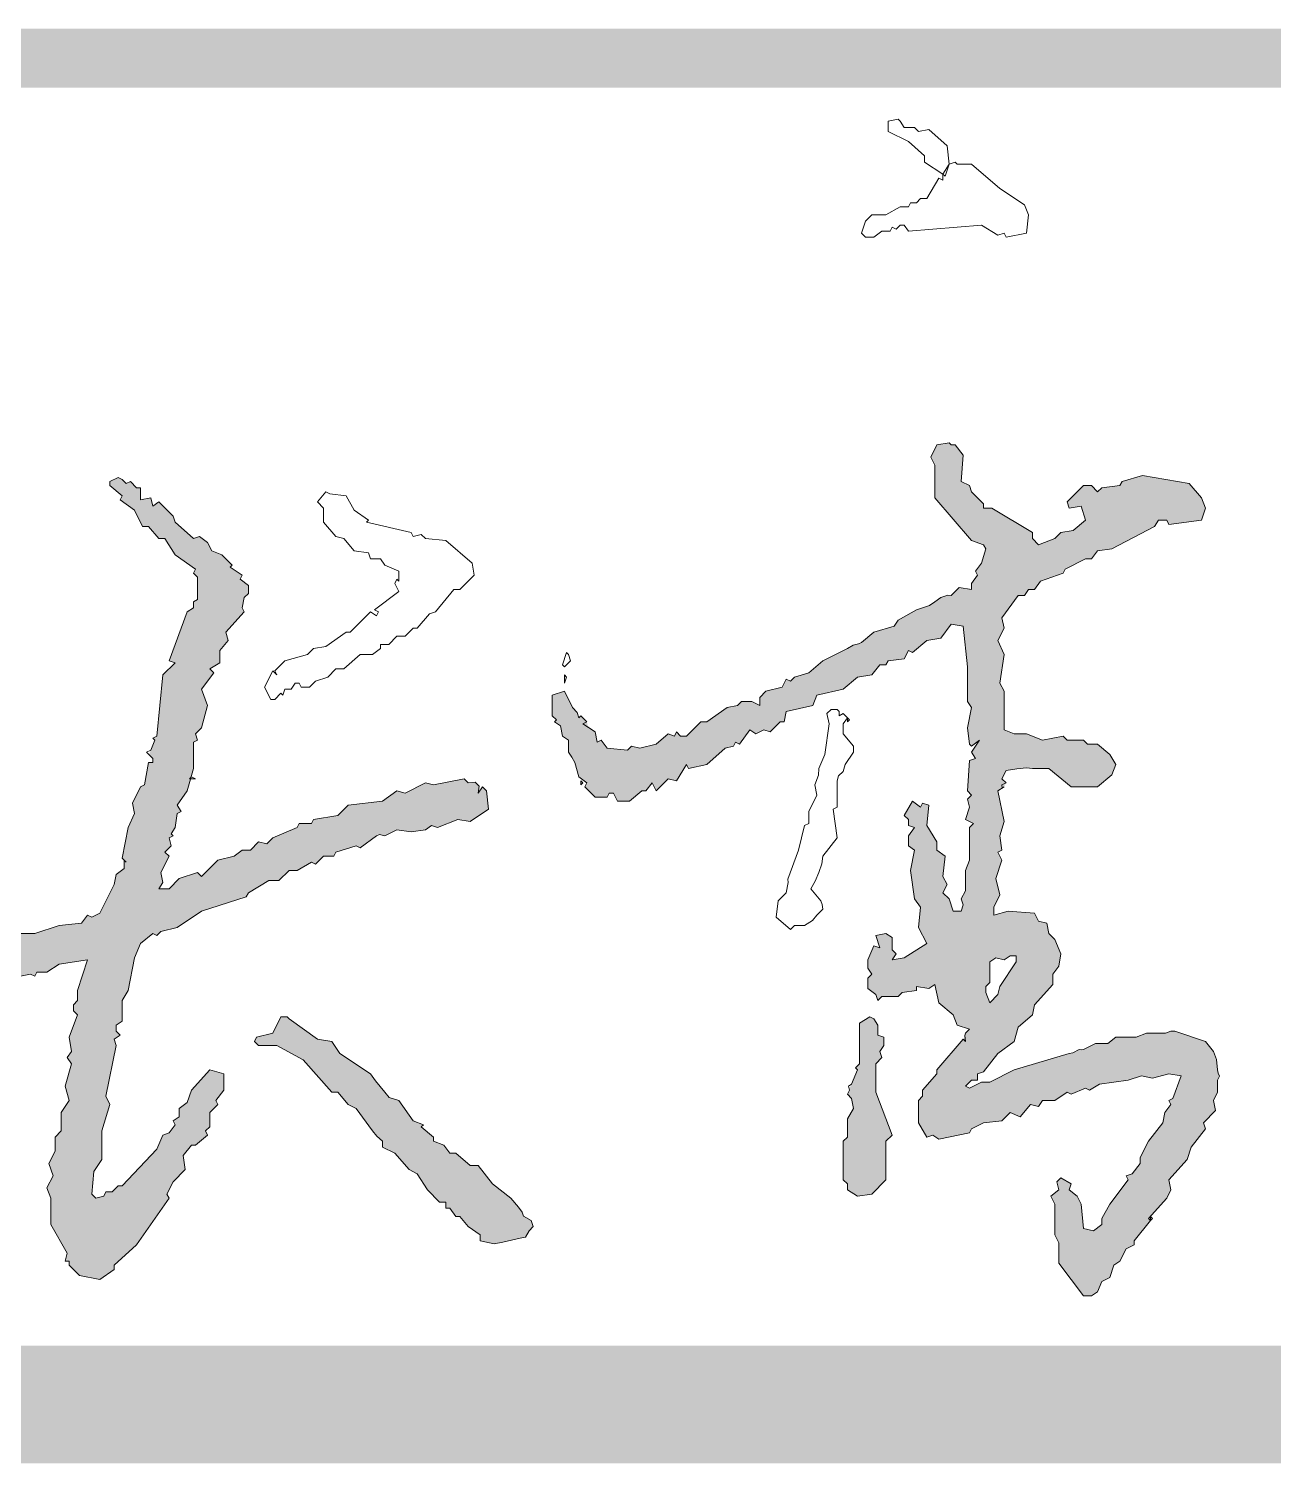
# Model space of a CAD drawing. Extents: x 1188826 to 1909461, y 608442 to 1651179.
# Drawn here: x 1700560 to 1701299, y 1077676 to 1078528 of the extents above; entities that cross this region are included whole.
import ezdxf

# ---------------------------------------------------------------- set-up
doc = ezdxf.new("R2010")
doc.units = 0
doc.header["$LTSCALE"] = 1000
doc.header["$MEASUREMENT"] = 0
doc.layers.add('WALL', color=9, linetype='Continuous', lineweight=40)
doc.layers.add('签名', color=7, linetype='Continuous', lineweight=18)
doc.layers.add('图框', color=140, linetype='Continuous')

# ---------------------------------------------------------------- blocks, each defined once
blk = doc.blocks.new('12414151231')
at = {"layer": '签名'}
h = blk.add_hatch(color=2, dxfattribs=at)
h.dxf.hatch_style = 1
h.paths.add_polyline_path([(-1203.3, 7284.59), (-1199.67, 7284.59), (-1196.04, 7289.43), (-1182.73, 7294.27), (-1181.53, 7296.68), (-1169.43, 7302.73), (-1165.8, 7302.73), (-1162.17, 7307.57), (-1153.7, 7308.78), (-1128.3, 7322.09), (-1125.88, 7325.71), (-1121.05, 7325.71), (-1119.84, 7323.3), (-1100.48, 7325.71), (-1098.06, 7332.97), (-1100.48, 7339.02), (-1107.74, 7347.49), (-1135.56, 7352.33), (-1147.66, 7348.7), (-1148.87, 7346.28), (-1159.75, 7345.07), (-1162.17, 7342.65), (-1165.8, 7346.28), (-1170.64, 7346.28), (-1180.32, 7336.6), (-1179.11, 7332.97), (-1171.85, 7334.18), (-1169.43, 7325.71), (-1176.69, 7319.67), (-1183.94, 7318.46), (-1187.57, 7314.83), (-1197.25, 7311.2), (-1200.88, 7314.83), (-1200.88, 7318.46), (-1225.07, 7332.97), (-1229.91, 7332.97), (-1229.91, 7335.39), (-1237.17, 7342.65), (-1238.38, 7346.28), (-1243.21, 7348.7), (-1242.01, 7364.42), (-1246.84, 7370.47), (-1249.26, 7370.47), (-1250.47, 7371.68), (-1257.73, 7370.47), (-1261.36, 7363.21), (-1258.94, 7358.37), (-1258.94, 7339.02), (-1237.17, 7313.62), (-1229.91, 7311.2), (-1228.7, 7308.78), (-1231.12, 7300.31), (-1234.75, 7295.47), (-1233.54, 7293.06), (-1237.17, 7288.22), (-1237.17, 7284.59), (-1244.42, 7285.8), (-1249.26, 7280.96), (-1251.24, 7281.11), (-1255.31, 7279.75), (-1258.94, 7277.33), (-1262.12, 7275.13), (-1269.83, 7272.49), (-1280.71, 7266.44), (-1283.13, 7262.82), (-1295.23, 7259.19), (-1302.49, 7253.14), (-1304.24, 7252.35), (-1307.52, 7251.4), (-1310.95, 7249.51), (-1325.47, 7242.25), (-1333.93, 7234.99), (-1342.4, 7232.58), (-1344.82, 7230.16), (-1347.24, 7231.37), (-1349.66, 7226.53), (-1359.34, 7224.11), (-1362.97, 7220.48), (-1362.97, 7215.64), (-1367.8, 7218.06), (-1373.85, 7218.06), (-1376.27, 7215.64), (-1382.32, 7214.43), (-1394.41, 7205.96), (-1398.04, 7205.96), (-1406.51, 7197.5), (-1410.14, 7197.5), (-1412.56, 7199.92), (-1413.77, 7197.5), (-1417.4, 7198.71), (-1424.65, 7192.66), (-1434.33, 7190.24), (-1439.17, 7191.45), (-1441.59, 7189.03), (-1453.69, 7190.24), (-1457.31, 7195.08), (-1459.73, 7193.87), (-1460.94, 7199.92), (-1465.33, 7203.78), (-1465.78, 7205.96), (-1469.41, 7209.59), (-1470.62, 7208.38), (-1471.65, 7211.49), (-1474.25, 7214.43), (-1479.09, 7224.11), (-1486.34, 7221.69), (-1486.34, 7209.59), (-1483.93, 7207.17), (-1485.13, 7205.96), (-1481.51, 7203.55), (-1480.3, 7197.5), (-1476.67, 7195.08), (-1476.67, 7187.82), (-1474.5, 7184.58), (-1473.04, 7181.77), (-1470.62, 7173.31), (-1465.78, 7169.68), (-1466.99, 7167.26), (-1460.94, 7161.21), (-1453.69, 7161.21), (-1452.48, 7163.63), (-1450.06, 7163.63), (-1447.64, 7158.79), (-1440.38, 7158.79), (-1433.12, 7164.84), (-1430.7, 7164.84), (-1427.07, 7169.68), (-1424.65, 7164.84), (-1417.4, 7172.1), (-1412.56, 7170.89), (-1406.51, 7180.56), (-1405.3, 7178.14), (-1394.41, 7180.56), (-1383.53, 7190.24), (-1378.69, 7191.45), (-1377.48, 7193.87), (-1375.06, 7192.66), (-1369.01, 7201.13), (-1365.38, 7198.71), (-1360.55, 7201.13), (-1356.92, 7199.92), (-1350.87, 7205.96), (-1348.45, 7205.96), (-1347.24, 7212.01), (-1331.52, 7215.64), (-1329.1, 7221.69), (-1313.37, 7225.32), (-1304.9, 7232.58), (-1296.44, 7233.79), (-1291.6, 7239.83), (-1287.97, 7239.83), (-1286.76, 7242.25), (-1277.08, 7243.46), (-1274.66, 7248.3), (-1272.25, 7247.09), (-1263.78, 7254.35), (-1255.31, 7255.56), (-1249.26, 7264.03), (-1242.01, 7262.82), (-1239.59, 7238.62), (-1239.59, 7218.06), (-1237.17, 7214.43), (-1239.59, 7202.34), (-1238.38, 7192.66), (-1237.17, 7191.45), (-1232.33, 7195.08), (-1237.17, 7187.82), (-1234.75, 7184.19), (-1238.38, 7182.98), (-1239.59, 7164.84), (-1237.17, 7162.42), (-1239.59, 7160), (-1238.38, 7155.16), (-1240.8, 7147.9), (-1235.96, 7145.48), (-1238.38, 7143.07), (-1238.38, 7123.71), (-1240.8, 7117.66), (-1240.8, 7105.57), (-1243.21, 7100.73), (-1242.01, 7097.1), (-1243.21, 7093.47), (-1248.05, 7093.47), (-1250.47, 7100.73), (-1254.1, 7104.36), (-1251.68, 7109.2), (-1254.1, 7114.03), (-1252.89, 7126.13), (-1257.73, 7129.76), (-1257.73, 7134.6), (-1263.78, 7144.27), (-1262.57, 7156.37), (-1266.2, 7157.58), (-1267.41, 7155.16), (-1272.25, 7158.79), (-1277.08, 7150.32), (-1274.66, 7147.9), (-1274.66, 7144.27), (-1271.04, 7143.07), (-1274.66, 7138.23), (-1274.66, 7132.18), (-1271.04, 7129.76), (-1273.45, 7117.66), (-1271.04, 7100.73), (-1267.41, 7095.89), (-1268.62, 7083.79), (-1263.78, 7074.12), (-1277.08, 7065.65), (-1284.34, 7064.44), (-1281.92, 7068.07), (-1284.34, 7070.49), (-1284.34, 7077.75), (-1287.97, 7080.17), (-1294.02, 7078.96), (-1291.6, 7071.7), (-1295.23, 7072.91), (-1298.86, 7064.44), (-1298.86, 7059.6), (-1296.44, 7055.97), (-1298.86, 7053.55), (-1298.86, 7047.51), (-1294.02, 7043.88), (-1292.81, 7040.25), (-1290.39, 7042.67), (-1280.71, 7042.67), (-1278.29, 7045.09), (-1269.83, 7046.3), (-1269.83, 7048.72), (-1262.57, 7047.51), (-1258.94, 7049.93), (-1256.52, 7039.04), (-1248.05, 7031.78), (-1245.63, 7025.73), (-1238.38, 7023.31), (-1240.8, 7020.9), (-1241.05, 7019.59), (-1242.13, 7017.12), (-1242.01, 7017.27), (-1240.8, 7016.06), (-1242.13, 7017.12), (-1257.73, 6999.12), (-1257.73, 6996.7), (-1266.2, 6987.03), (-1266.2, 6983.4), (-1268.62, 6980.98), (-1268.62, 6967.67), (-1263.78, 6959.21), (-1260.15, 6960.42), (-1256.52, 6958), (-1238.38, 6961.63), (-1237.17, 6964.04), (-1229.91, 6967.67), (-1219.02, 6968.88), (-1214.18, 6973.72), (-1208.14, 6971.3), (-1202.09, 6978.56), (-1197.25, 6977.35), (-1194.83, 6980.98), (-1187.57, 6980.98), (-1180.32, 6985.82), (-1177.9, 6984.61), (-1169.43, 6988.24), (-1167.01, 6987.03), (-1160.96, 6990.66), (-1145.24, 6992.9), (-1145.24, 6993.07), (-1145.09, 6992.92), (-1144.03, 6993.07), (-1136.04, 6995.61), (-1129.51, 6994.28), (-1119.84, 6996.7), (-1112.58, 6995.49), (-1117.42, 6982.19), (-1119.84, 6980.98), (-1118.63, 6978.56), (-1122.25, 6973.72), (-1123.46, 6967.67), (-1131.93, 6956.79), (-1136.77, 6947.11), (-1136.77, 6943.48), (-1141.61, 6937.43), (-1145.24, 6936.22), (-1144.03, 6933.8), (-1154.91, 6919.29), (-1159.75, 6910.82), (-1159.75, 6907.19), (-1164.59, 6903.56), (-1170.64, 6904.77), (-1171.85, 6919.29), (-1174.27, 6924.13), (-1179.11, 6927.76), (-1177.9, 6931.39), (-1183.94, 6935.01), (-1186.36, 6932.59), (-1185.15, 6927.76), (-1189.99, 6924.13), (-1187.57, 6919.29), (-1187.57, 6901.15), (-1185.15, 6896.31), (-1185.15, 6884.21), (-1170.64, 6864.86), (-1165.8, 6864.86), (-1162.17, 6867.28), (-1159.75, 6873.32), (-1154.91, 6875.74), (-1152.49, 6883), (-1148.87, 6885.42), (-1145.24, 6892.68), (-1140.4, 6895.1), (-1140.4, 6897.52), (-1130.72, 6909.61), (-1131.93, 6910.82), (-1121.05, 6922.92), (-1118.63, 6927.76), (-1119.84, 6933.8), (-1108.95, 6945.9), (-1106.53, 6953.16), (-1098.06, 6964.04), (-1099.27, 6967.67), (-1092.01, 6974.93), (-1093.22, 6980.98), (-1090.81, 6985.82), (-1090.81, 6993.07), (-1089.62, 6995.38), (-1090.44, 6997.25), (-1090.81, 6999.12), (-1091.58, 7005.29), (-1093.22, 7010.01), (-1098.06, 7016.06), (-1116.21, 7022.11), (-1118.63, 7022.11), (-1121.89, 7020.94), (-1123.46, 7020.9), (-1133.14, 7020.9), (-1139.19, 7018.48), (-1151.29, 7018.48), (-1156.12, 7014.85), (-1163.38, 7014.85), (-1170.64, 7011.22), (-1171.51, 7010.99), (-1173.06, 7011.22), (-1176.81, 7009.27), (-1179.11, 7008.8), (-1211.77, 6999.12), (-1226.28, 6991.87), (-1231.12, 6991.87), (-1238.38, 6988.24), (-1240.8, 6989.45), (-1237.17, 6993.07), (-1233.54, 6993.07), (-1233.54, 6996.7), (-1229.91, 6997.91), (-1221.44, 7008.8), (-1211.77, 7016.06), (-1209.35, 7024.52), (-1200.88, 7031.78), (-1199.67, 7037.83), (-1188.78, 7049.93), (-1188.78, 7055.97), (-1185.15, 7060.81), (-1183.94, 7068.07), (-1187.57, 7076.54), (-1191.2, 7080.17), (-1192.41, 7086.21), (-1197.25, 7087.42), (-1199.67, 7092.26), (-1215.39, 7093.47), (-1223.86, 7091.05), (-1223.86, 7095.89), (-1220.23, 7103.15), (-1222.65, 7112.83), (-1219.02, 7123.71), (-1221.44, 7128.55), (-1219.02, 7129.76), (-1220.23, 7138.23), (-1217.81, 7146.69), (-1221.44, 7164.84), (-1217.81, 7167.26), (-1216.6, 7169.68), (-1219.02, 7172.1), (-1216.6, 7176.93), (-1210.28, 7178.09), (-1204.41, 7178.56), (-1200.88, 7178.14), (-1191.2, 7178.14), (-1177.9, 7167.26), (-1162.17, 7167.26), (-1153.7, 7174.51), (-1151.29, 7180.56), (-1154.91, 7186.61), (-1162.17, 7192.66), (-1168.22, 7192.66), (-1170.64, 7195.08), (-1180.32, 7195.08), (-1182.73, 7197.5), (-1194.83, 7195.08), (-1204.51, 7198.71), (-1211.77, 7198.71), (-1217.81, 7201.13), (-1217.81, 7224.11), (-1220.23, 7228.95), (-1217.81, 7245.88), (-1221.44, 7254.35), (-1217.81, 7261.61), (-1219.02, 7267.65), (-1209.35, 7280.96), (-1205.72, 7280.96)])
h.paths.add_polyline_path([(-1210.56, 7066.86), (-1210.56, 7063.23), (-1220.23, 7048.72), (-1221.44, 7043.88), (-1226.28, 7039.04), (-1228.7, 7045.09), (-1228.7, 7048.72), (-1226.28, 7051.14), (-1226.28, 7063.23), (-1222.65, 7065.65), (-1217.81, 7064.44), (-1214.18, 7066.86)], flags=16)
h = blk.add_hatch(color=2, dxfattribs=at)
h.dxf.hatch_style = 1
h.paths.add_polyline_path([(-1755.34, 7092.26), (-1760.18, 7089.84), (-1762.6, 7091.05), (-1766.22, 7086.21), (-1779.53, 7085), (-1794.05, 7080.17), (-1810.98, 7080.17), (-1812.19, 7082.59), (-1815.82, 7082.59), (-1819.45, 7087.42), (-1818.24, 7092.26), (-1827.91, 7098.31), (-1833.96, 7097.1), (-1840.01, 7092.26), (-1837.59, 7080.17), (-1833.96, 7076.54), (-1829.12, 7075.33), (-1829.12, 7068.07), (-1818.24, 7057.18), (-1810.98, 7055.97), (-1808.56, 7053.55), (-1796.46, 7055.97), (-1794.05, 7054.76), (-1792.84, 7057.18), (-1786.79, 7057.18), (-1779.53, 7062.02), (-1762.6, 7064.44), (-1768.64, 7046.3), (-1768.64, 7040.25), (-1771.06, 7037.83), (-1771.06, 7034.2), (-1768.64, 7031.78), (-1773.48, 7018.48), (-1772.27, 7010.01), (-1774.69, 7006.38), (-1772.27, 7002.75), (-1775.9, 6989.45), (-1773.48, 6980.98), (-1778.32, 6973.72), (-1778.32, 6962.83), (-1781.95, 6959.21), (-1781.95, 6950.74), (-1785.58, 6943.48), (-1783.16, 6936.22), (-1786.79, 6928.97), (-1784.37, 6922.92), (-1784.37, 6907.19), (-1774.69, 6890.26), (-1775.9, 6885.42), (-1773.48, 6885.42), (-1773.48, 6883), (-1767.43, 6876.95), (-1755.34, 6874.53), (-1746.87, 6880.58), (-1746.87, 6883), (-1733.57, 6895.1), (-1714.21, 6922.92), (-1715.42, 6925.34), (-1711.79, 6932.59), (-1704.53, 6939.85), (-1705.74, 6948.32), (-1700.91, 6954.37), (-1698.49, 6954.37), (-1691.23, 6960.42), (-1692.44, 6962.83), (-1690.02, 6965.25), (-1690.02, 6973.72), (-1685.18, 6978.56), (-1686.39, 6980.98), (-1681.55, 6987.03), (-1681.55, 6996.7), (-1690.02, 6999.12), (-1700.91, 6987.03), (-1703.33, 6979.77), (-1708.16, 6976.14), (-1708.16, 6971.3), (-1711.79, 6968.88), (-1710.58, 6966.46), (-1714.21, 6961.63), (-1717.84, 6960.42), (-1721.47, 6951.95), (-1742.03, 6930.18), (-1744.45, 6930.18), (-1748.08, 6926.55), (-1751.71, 6926.55), (-1752.92, 6924.13), (-1757.76, 6922.92), (-1760.18, 6925.34), (-1758.97, 6938.64), (-1754.13, 6945.9), (-1754.13, 6962.83), (-1749.29, 6978.56), (-1751.71, 6983.4), (-1745.66, 7013.64), (-1746.87, 7017.27), (-1743.24, 7019.69), (-1745.66, 7022.11), (-1745.66, 7025.73), (-1742.03, 7028.15), (-1742.03, 7040.25), (-1738.4, 7046.3), (-1734.77, 7065.65), (-1731.15, 7074.12), (-1723.89, 7080.17), (-1721.47, 7078.96), (-1719.05, 7081.38), (-1709.37, 7083.79), (-1694.86, 7093.47), (-1668.25, 7101.94), (-1667.04, 7104.36), (-1654.94, 7111.62), (-1648.89, 7111.62), (-1642.85, 7117.66), (-1638.01, 7117.66), (-1629.54, 7122.5), (-1627.12, 7121.29), (-1622.28, 7126.13), (-1616.23, 7126.13), (-1615.02, 7128.55), (-1602.93, 7132.18), (-1600.51, 7130.97), (-1589.54, 7139.2), (-1585.99, 7138.23), (-1578.74, 7141.86), (-1570.27, 7140.65), (-1561.8, 7141.86), (-1558.17, 7144.27), (-1554.54, 7143.07), (-1542.45, 7147.9), (-1535.19, 7146.69), (-1524.3, 7153.95), (-1525.51, 7164.84), (-1527.93, 7167.26), (-1530.35, 7163.63), (-1529.76, 7167.66), (-1532.18, 7170.08), (-1536.4, 7169.68), (-1538.82, 7172.1), (-1556.96, 7168.47), (-1561.8, 7169.68), (-1573.9, 7163.63), (-1578.74, 7164.84), (-1587.2, 7158.79), (-1607.77, 7156.37), (-1613.81, 7150.32), (-1628.33, 7147.9), (-1629.54, 7145.48), (-1636.8, 7145.48), (-1638.01, 7143.07), (-1652.52, 7137.02), (-1656.15, 7133.39), (-1660.99, 7134.6), (-1665.83, 7129.76), (-1670.67, 7129.76), (-1675.5, 7126.13), (-1685.18, 7123.71), (-1694.86, 7114.03), (-1697.28, 7116.45), (-1708.16, 7112.83), (-1714.21, 7106.78), (-1720.26, 7106.78), (-1717.84, 7110.41), (-1719.05, 7116.45), (-1714.21, 7126.13), (-1716.63, 7128.55), (-1713, 7132.18), (-1714.21, 7137.02), (-1711.79, 7138.23), (-1713, 7139.44), (-1710.58, 7143.07), (-1709.37, 7151.53), (-1706.95, 7152.74), (-1709.37, 7156.37), (-1703.33, 7164.84), (-1701.35, 7172.1), (-1702.12, 7172.1), (-1701.06, 7173.15), (-1699.7, 7178.14), (-1699.7, 7193.87), (-1697.28, 7195.08), (-1698.49, 7198.71), (-1694.86, 7202.34), (-1691.23, 7215.64), (-1694.86, 7225.32), (-1687.6, 7234.99), (-1690.02, 7237.41), (-1683.97, 7241.04), (-1683.97, 7248.3), (-1679.13, 7254.35), (-1680.34, 7259.19), (-1669.46, 7271.28), (-1670.67, 7273.7), (-1669.46, 7279.75), (-1667.04, 7282.17), (-1667.04, 7287.01), (-1671.88, 7290.64), (-1670.67, 7293.06), (-1677.92, 7297.89), (-1676.71, 7299.1), (-1682.76, 7305.15), (-1688.81, 7307.57), (-1691.23, 7312.41), (-1696.07, 7316.04), (-1699.7, 7314.83), (-1710.58, 7324.51), (-1711.79, 7328.13), (-1720.26, 7336.6), (-1723.89, 7334.18), (-1725.1, 7339.02), (-1731.15, 7337.81), (-1731.15, 7345.07), (-1733.57, 7345.07), (-1737.19, 7348.7), (-1739.61, 7347.49), (-1742.03, 7349.91), (-1744.45, 7351.12), (-1749.29, 7348.7), (-1749.29, 7346.28), (-1742.03, 7340.23), (-1743.24, 7337.81), (-1734.77, 7331.76), (-1729.94, 7322.09), (-1726.31, 7322.09), (-1720.26, 7314.83), (-1716.63, 7314.83), (-1710.58, 7305.15), (-1698.49, 7296.68), (-1699.7, 7294.27), (-1697.28, 7291.85), (-1697.28, 7278.54), (-1699.7, 7277.33), (-1699.7, 7273.7), (-1703.33, 7271.28), (-1714.21, 7242.25), (-1710.58, 7241.04), (-1717.84, 7233.79), (-1721.47, 7197.5), (-1723.89, 7196.29), (-1722.68, 7195.08), (-1726.13, 7186.44), (-1723.89, 7184.19), (-1723.89, 7181.77), (-1726.31, 7181.77), (-1728.73, 7168.47), (-1731.15, 7167.26), (-1735.98, 7157.58), (-1734.77, 7151.53), (-1738.4, 7143.07), (-1742.03, 7124.92), (-1740.82, 7123.71), (-1740.82, 7118.87), (-1745.66, 7115.24), (-1746.87, 7109.2)])
h = blk.add_hatch(color=2, dxfattribs=at)
h.dxf.hatch_style = 1
h.paths.add_polyline_path([(-1566.64, 6937.43), (-1560.59, 6927.76), (-1553.33, 6920.5), (-1549.71, 6920.5), (-1549.71, 6916.87), (-1547.29, 6916.87), (-1543.66, 6912.03), (-1541.24, 6912.03), (-1536.4, 6905.98), (-1529.14, 6901.15), (-1529.14, 6897.52), (-1520.88, 6895.73), (-1515.78, 6896.65), (-1505.47, 6899.1), (-1502.3, 6899.71), (-1500.11, 6903.56), (-1497.69, 6905.98), (-1498.9, 6909.61), (-1503.43, 6912.15), (-1504.19, 6914.51), (-1506.36, 6917.44), (-1511, 6922.92), (-1521.89, 6931.39), (-1530.35, 6942.27), (-1535.19, 6942.27), (-1543.66, 6949.53), (-1547.29, 6949.53), (-1550.92, 6954.37), (-1556.96, 6956.79), (-1556.96, 6959.21), (-1564.22, 6965.25), (-1563.01, 6966.46), (-1569.06, 6968.88), (-1577.53, 6980.98), (-1583.29, 6982.63), (-1585.99, 6985.82), (-1591.53, 6992.63), (-1594.46, 6996.7), (-1612.61, 7008.8), (-1617.44, 7016.06), (-1625.91, 7017.27), (-1644.54, 7030.57), (-1647.68, 7030.57), (-1652.52, 7020.9), (-1662.2, 7018.48), (-1663.41, 7016.06), (-1660.99, 7013.64), (-1650.1, 7013.64), (-1634.38, 7005.17), (-1617.44, 6985.82), (-1613.81, 6985.82), (-1607.77, 6978.56), (-1602.93, 6976.14), (-1593.25, 6962.83), (-1590.74, 6959.74), (-1587.2, 6956.79), (-1587.2, 6953.16), (-1579.95, 6949.53), (-1571.48, 6939.85)])
h = blk.add_hatch(color=2, dxfattribs=at)
h.dxf.hatch_style = 1
h.paths.add_polyline_path([(-1310.95, 6959.21), (-1313.37, 6956.79), (-1313.37, 6933.8), (-1310.95, 6931.39), (-1310.95, 6927.76), (-1304.9, 6924.13), (-1296.44, 6925.34), (-1287.97, 6933.8), (-1287.97, 6956.79), (-1284.34, 6960.42), (-1294.02, 6985.82), (-1294.02, 7002.75), (-1290.39, 7006.38), (-1291.6, 7010.01), (-1289.18, 7013.64), (-1289.18, 7018.48), (-1292.81, 7019.69), (-1292.81, 7025.73), (-1295.23, 7029.36), (-1297.65, 7030.57), (-1303.69, 7026.94), (-1303.69, 7002.75), (-1306.11, 7000.33), (-1304.9, 6999.12), (-1309.87, 6987.54), (-1309.74, 6987.03), (-1310.95, 6984.61), (-1308.53, 6982.19), (-1307.32, 6976.14), (-1310.95, 6970.09)])
at = {"layer": '图框'}
for points, const_width in [([(-7000, 7600.33), (0, 7600.33)], 35), ([(-7000, 6800.33), (0, 6800.33)], 70)]:
    blk.add_lwpolyline(points, dxfattribs=dict(at, const_width=const_width))
at = {"layer": '签名', "color": 2, "elevation": 9704994.47}
for points in [[(-1279.5, 7562.8), (-1280.71, 7564.01), (-1286.76, 7562.8), (-1286.76, 7556.75), (-1274.66, 7550.7), (-1264.99, 7542.23), (-1264.99, 7538.6), (-1254.1, 7531.35), (-1250.47, 7537.39), (-1251.68, 7548.28), (-1262.57, 7557.96), (-1268.62, 7556.75), (-1271.04, 7559.17), (-1277.08, 7559.17), (-1279.5, 7562.8)], [(-1245.63, 7537.39), (-1246.84, 7538.6), (-1250.47, 7537.39), (-1252.89, 7530.14), (-1254.1, 7531.35), (-1254.1, 7527.72), (-1256.52, 7528.93), (-1263.78, 7516.83), (-1267.41, 7516.83), (-1269.83, 7514.41), (-1273.45, 7514.41), (-1274.66, 7511.99), (-1279.5, 7511.99), (-1287.97, 7507.15), (-1296.44, 7507.15), (-1300.07, 7503.53), (-1302.49, 7496.27), (-1300.07, 7493.85), (-1295.23, 7493.85), (-1290.39, 7497.48), (-1285.55, 7497.48), (-1284.34, 7499.9), (-1281.92, 7498.69), (-1279.5, 7501.11), (-1277.08, 7501.11), (-1274.66, 7497.48), (-1231.12, 7501.11), (-1221.44, 7495.06), (-1217.81, 7496.27), (-1216.6, 7493.85), (-1204.51, 7496.27), (-1203.3, 7507.15), (-1205.72, 7513.2), (-1220.23, 7522.88), (-1237.17, 7537.39), (-1245.63, 7537.39)], [(-1249.26, 7370.47), (-1250.47, 7371.68), (-1257.73, 7370.47), (-1261.36, 7363.21), (-1258.94, 7358.37), (-1258.94, 7339.02), (-1237.17, 7313.62), (-1229.91, 7311.2), (-1228.7, 7308.78), (-1231.12, 7300.31), (-1234.75, 7295.47), (-1233.54, 7293.06), (-1237.17, 7288.22), (-1237.17, 7284.59), (-1244.42, 7285.8), (-1249.26, 7280.96), (-1251.24, 7281.11), (-1255.31, 7279.75), (-1258.94, 7277.33), (-1262.12, 7275.13), (-1269.83, 7272.49), (-1280.71, 7266.44), (-1283.13, 7262.82), (-1295.23, 7259.19), (-1302.49, 7253.14), (-1304.24, 7252.35), (-1307.52, 7251.4), (-1310.95, 7249.51), (-1325.47, 7242.25), (-1333.93, 7234.99), (-1342.4, 7232.58), (-1344.82, 7230.16), (-1347.24, 7231.37), (-1349.66, 7226.53), (-1359.34, 7224.11), (-1362.97, 7220.48), (-1362.97, 7215.64), (-1367.8, 7218.06), (-1373.85, 7218.06), (-1376.27, 7215.64), (-1382.32, 7214.43), (-1394.41, 7205.96), (-1398.04, 7205.96), (-1406.51, 7197.5), (-1410.14, 7197.5), (-1412.56, 7199.92), (-1413.77, 7197.5), (-1417.4, 7198.71), (-1424.65, 7192.66), (-1434.33, 7190.24), (-1439.17, 7191.45), (-1441.59, 7189.03), (-1453.69, 7190.24), (-1457.31, 7195.08), (-1459.73, 7193.87), (-1460.94, 7199.92), (-1468.2, 7204.75), (-1465.78, 7205.96), (-1469.41, 7209.59), (-1470.62, 7208.38), (-1471.65, 7211.49), (-1474.25, 7214.43), (-1479.09, 7224.11), (-1486.34, 7221.69), (-1486.34, 7209.59), (-1483.93, 7207.17), (-1485.13, 7205.96), (-1481.51, 7203.55), (-1480.3, 7197.5), (-1476.67, 7195.08), (-1476.67, 7187.82), (-1474.73, 7185.03), (-1473.04, 7181.77), (-1470.62, 7173.31), (-1465.78, 7169.68), (-1466.99, 7167.26), (-1460.94, 7161.21), (-1453.69, 7161.21), (-1452.48, 7163.63), (-1450.06, 7163.63), (-1447.64, 7158.79), (-1440.38, 7158.79), (-1433.12, 7164.84), (-1430.7, 7164.84), (-1427.07, 7169.68), (-1424.65, 7164.84), (-1417.4, 7172.1), (-1412.56, 7170.89), (-1406.51, 7180.56), (-1405.3, 7178.14), (-1394.41, 7180.56), (-1383.53, 7190.24), (-1378.69, 7191.45), (-1377.48, 7193.87), (-1375.06, 7192.66), (-1369.01, 7201.13), (-1365.38, 7198.71), (-1360.55, 7201.13), (-1356.92, 7199.92), (-1350.87, 7205.96), (-1348.45, 7205.96), (-1347.24, 7212.01), (-1331.52, 7215.64), (-1329.1, 7221.69), (-1313.37, 7225.32), (-1304.9, 7232.58), (-1296.44, 7233.79), (-1291.6, 7239.83), (-1287.97, 7239.83), (-1286.76, 7242.25), (-1277.08, 7243.46), (-1274.66, 7248.3), (-1272.25, 7247.09), (-1263.78, 7254.35), (-1255.31, 7255.56), (-1249.26, 7264.03), (-1242.01, 7262.82), (-1239.59, 7238.62), (-1239.59, 7218.06), (-1237.17, 7214.43), (-1239.59, 7202.34), (-1238.38, 7192.66), (-1237.17, 7191.45), (-1232.33, 7195.08), (-1237.17, 7187.82), (-1234.75, 7184.19), (-1238.38, 7182.98), (-1239.59, 7164.84), (-1237.17, 7162.42), (-1239.59, 7160), (-1238.38, 7155.16), (-1240.8, 7147.9), (-1235.96, 7145.48), (-1238.38, 7143.07), (-1238.38, 7123.71), (-1240.8, 7117.66), (-1240.8, 7105.57), (-1243.21, 7100.73), (-1242.01, 7097.1), (-1243.21, 7093.47), (-1248.05, 7093.47), (-1250.47, 7100.73), (-1254.1, 7104.36), (-1251.68, 7109.2), (-1254.1, 7114.03), (-1252.89, 7126.13), (-1257.73, 7129.76), (-1257.73, 7134.6), (-1263.78, 7144.27), (-1262.57, 7156.37), (-1266.2, 7157.58), (-1267.41, 7155.16), (-1272.25, 7158.79), (-1277.08, 7150.32), (-1274.66, 7147.9), (-1274.66, 7144.27), (-1271.04, 7143.07), (-1274.66, 7138.23), (-1274.66, 7132.18), (-1271.04, 7129.76), (-1273.45, 7117.66), (-1271.04, 7100.73), (-1267.41, 7095.89), (-1268.62, 7083.79), (-1263.78, 7074.12), (-1277.08, 7065.65), (-1284.34, 7064.44), (-1281.92, 7068.07), (-1284.34, 7070.49), (-1284.34, 7077.75), (-1287.97, 7080.17), (-1294.02, 7078.96), (-1291.6, 7071.7), (-1295.23, 7072.91), (-1298.86, 7064.44), (-1298.86, 7059.6), (-1296.44, 7055.97), (-1298.86, 7053.55), (-1298.86, 7047.51), (-1294.02, 7043.88), (-1292.81, 7040.25), (-1290.39, 7042.67), (-1280.71, 7042.67), (-1278.29, 7045.09), (-1269.83, 7046.3), (-1269.83, 7048.72), (-1262.57, 7047.51), (-1258.94, 7049.93), (-1256.52, 7039.04), (-1248.05, 7031.78), (-1245.63, 7025.73), (-1238.38, 7023.31), (-1240.8, 7020.9), (-1241.05, 7019.59), (-1240.8, 7016.06), (-1242.01, 7017.27), (-1257.73, 6999.12), (-1257.73, 6996.7), (-1266.2, 6987.03), (-1266.2, 6983.4), (-1268.62, 6980.98), (-1268.62, 6967.67), (-1263.78, 6959.21), (-1260.15, 6960.42), (-1256.52, 6958), (-1238.38, 6961.63), (-1237.17, 6964.04), (-1229.91, 6967.67), (-1219.02, 6968.88), (-1214.18, 6973.72), (-1208.14, 6971.3), (-1202.09, 6978.56), (-1197.25, 6977.35), (-1194.83, 6980.98), (-1187.57, 6980.98), (-1180.32, 6985.82), (-1177.9, 6984.61), (-1169.43, 6988.24), (-1167.01, 6987.03), (-1160.96, 6990.66), (-1144.03, 6993.07), (-1136.04, 6995.61), (-1129.51, 6994.28), (-1119.84, 6996.7), (-1112.58, 6995.49), (-1117.42, 6982.19), (-1119.84, 6980.98), (-1118.63, 6978.56), (-1122.25, 6973.72), (-1123.46, 6967.67), (-1131.93, 6956.79), (-1136.77, 6947.11), (-1136.77, 6943.48), (-1141.61, 6937.43), (-1145.24, 6936.22), (-1144.03, 6933.8), (-1154.91, 6919.29), (-1159.75, 6910.82), (-1159.75, 6907.19), (-1164.59, 6903.56), (-1170.64, 6904.77), (-1171.85, 6919.29), (-1174.27, 6924.13), (-1179.11, 6927.76), (-1177.9, 6931.39), (-1183.94, 6935.01), (-1186.36, 6932.59), (-1185.15, 6927.76), (-1189.99, 6924.13), (-1187.57, 6919.29), (-1187.57, 6901.15), (-1185.15, 6896.31), (-1185.15, 6884.21), (-1170.64, 6864.86), (-1165.8, 6864.86), (-1162.17, 6867.28), (-1159.75, 6873.32), (-1154.91, 6875.74), (-1152.49, 6883), (-1148.87, 6885.42), (-1145.24, 6892.68), (-1140.4, 6895.1), (-1140.4, 6897.52), (-1130.72, 6909.61), (-1131.93, 6910.82), (-1121.05, 6922.92), (-1118.63, 6927.76), (-1119.84, 6933.8), (-1108.95, 6945.9), (-1106.53, 6953.16), (-1098.06, 6964.04), (-1099.27, 6967.67), (-1092.01, 6974.93), (-1093.22, 6980.98), (-1090.81, 6985.82), (-1090.81, 6993.07), (-1089.62, 6995.38), (-1090.44, 6997.25), (-1090.81, 6999.12), (-1091.58, 7005.29), (-1093.22, 7010.01), (-1098.06, 7016.06), (-1116.21, 7022.11), (-1118.63, 7022.11), (-1121.89, 7020.94), (-1123.46, 7020.9), (-1133.14, 7020.9), (-1139.19, 7018.48), (-1151.29, 7018.48), (-1156.12, 7014.85), (-1163.38, 7014.85), (-1170.64, 7011.22), (-1171.51, 7010.99), (-1173.06, 7011.22), (-1176.81, 7009.27), (-1179.11, 7008.8), (-1211.77, 6999.12), (-1226.28, 6991.87), (-1231.12, 6991.87), (-1238.38, 6988.24), (-1240.8, 6989.45), (-1237.17, 6993.07), (-1233.54, 6993.07), (-1233.54, 6996.7), (-1229.91, 6997.91), (-1221.44, 7008.8), (-1211.77, 7016.06), (-1209.35, 7024.52), (-1200.88, 7031.78), (-1199.67, 7037.83), (-1188.78, 7049.93), (-1188.78, 7055.97), (-1185.15, 7060.81), (-1183.94, 7068.07), (-1187.57, 7076.54), (-1191.2, 7080.17), (-1192.41, 7086.21), (-1197.25, 7087.42), (-1199.67, 7092.26), (-1215.39, 7093.47), (-1223.86, 7091.05), (-1223.86, 7095.89), (-1220.23, 7103.15), (-1222.65, 7112.83), (-1219.02, 7123.71), (-1221.44, 7128.55), (-1219.02, 7129.76), (-1220.23, 7138.23), (-1217.81, 7146.69), (-1221.44, 7164.84), (-1217.81, 7167.26), (-1218.81, 7166.59), (-1219.07, 7168.51), (-1219.07, 7168.51), (-1216.6, 7169.68), (-1219.02, 7172.1), (-1216.6, 7176.93), (-1210.28, 7178.09), (-1204.41, 7178.56), (-1200.88, 7178.14), (-1191.2, 7178.14), (-1177.9, 7167.26), (-1162.17, 7167.26), (-1153.7, 7174.51), (-1151.29, 7180.56), (-1154.91, 7186.61), (-1162.17, 7192.66), (-1168.22, 7192.66), (-1170.64, 7195.08), (-1180.32, 7195.08), (-1182.73, 7197.5), (-1194.83, 7195.08), (-1204.51, 7198.71), (-1211.77, 7198.71), (-1217.81, 7201.13), (-1217.81, 7224.11), (-1220.23, 7228.95), (-1217.81, 7245.88), (-1221.44, 7254.35), (-1217.81, 7261.61), (-1219.02, 7267.65), (-1209.35, 7280.96), (-1205.72, 7280.96), (-1203.3, 7284.59), (-1199.67, 7284.59), (-1196.04, 7289.43), (-1182.73, 7294.27), (-1181.53, 7296.68), (-1169.43, 7302.73), (-1165.8, 7302.73), (-1162.17, 7307.57), (-1153.7, 7308.78), (-1128.3, 7322.09), (-1125.88, 7325.71), (-1121.05, 7325.71), (-1119.84, 7323.3), (-1100.48, 7325.71), (-1098.06, 7332.97), (-1100.48, 7339.02), (-1107.74, 7347.49), (-1135.56, 7352.33), (-1147.66, 7348.7), (-1148.87, 7346.28), (-1159.75, 7345.07), (-1162.17, 7342.65), (-1165.8, 7346.28), (-1170.64, 7346.28), (-1180.32, 7336.6), (-1179.11, 7332.97), (-1171.85, 7334.18), (-1169.43, 7325.71), (-1176.69, 7319.67), (-1183.94, 7318.46), (-1187.57, 7314.83), (-1197.25, 7311.2), (-1200.88, 7314.83), (-1200.88, 7318.46), (-1225.07, 7332.97), (-1229.91, 7332.97), (-1229.91, 7335.39), (-1237.17, 7342.65), (-1238.38, 7346.28), (-1243.21, 7348.7), (-1242.01, 7364.42), (-1246.84, 7370.47), (-1249.26, 7370.47)], [(-1742.03, 7349.91), (-1744.45, 7351.12), (-1749.29, 7348.7), (-1749.29, 7346.28), (-1742.03, 7340.23), (-1743.24, 7337.81), (-1734.77, 7331.76), (-1729.94, 7322.09), (-1726.31, 7322.09), (-1720.26, 7314.83), (-1716.63, 7314.83), (-1710.58, 7305.15), (-1698.49, 7296.68), (-1699.7, 7294.27), (-1697.28, 7291.85), (-1697.28, 7278.54), (-1699.7, 7277.33), (-1699.7, 7273.7), (-1703.33, 7271.28), (-1714.21, 7242.25), (-1710.58, 7241.04), (-1717.84, 7233.79), (-1721.47, 7197.5), (-1723.89, 7196.29), (-1722.68, 7195.08), (-1725.1, 7189.03), (-1727.52, 7187.82), (-1723.89, 7184.19), (-1723.89, 7181.77), (-1726.31, 7181.77), (-1728.73, 7168.47), (-1731.15, 7167.26), (-1735.98, 7157.58), (-1734.77, 7151.53), (-1738.4, 7143.07), (-1742.03, 7124.92), (-1739.61, 7122.5), (-1739.61, 7122.5), (-1740.82, 7123.71), (-1740.82, 7118.87), (-1745.66, 7115.24), (-1746.87, 7109.2), (-1755.34, 7092.26), (-1760.18, 7089.84), (-1762.6, 7091.05), (-1766.22, 7086.21), (-1779.53, 7085), (-1794.05, 7080.17), (-1810.98, 7080.17)], [(-1808.56, 7053.55), (-1796.46, 7055.97), (-1794.05, 7054.76), (-1792.84, 7057.18), (-1786.79, 7057.18), (-1779.53, 7062.02), (-1762.6, 7064.44), (-1768.64, 7046.3), (-1768.64, 7040.25), (-1771.06, 7037.83), (-1771.06, 7034.2), (-1768.64, 7031.78), (-1773.48, 7018.48), (-1772.27, 7010.01), (-1774.69, 7006.38), (-1772.27, 7002.75), (-1775.9, 6989.45), (-1773.48, 6980.98), (-1778.32, 6973.72), (-1778.32, 6962.83), (-1781.95, 6959.21), (-1781.95, 6950.74), (-1785.58, 6943.48), (-1783.16, 6936.22), (-1786.79, 6928.97), (-1784.37, 6922.92), (-1784.37, 6907.19), (-1774.69, 6890.26), (-1775.9, 6885.42), (-1773.48, 6885.42), (-1773.48, 6883), (-1767.43, 6876.95), (-1755.34, 6874.53), (-1746.87, 6880.58), (-1746.87, 6883), (-1733.57, 6895.1), (-1714.21, 6922.92), (-1715.42, 6925.34), (-1711.79, 6932.59), (-1704.53, 6939.85), (-1705.74, 6948.32), (-1700.91, 6954.37), (-1698.49, 6954.37), (-1691.23, 6960.42), (-1692.44, 6962.83), (-1690.02, 6965.25), (-1690.02, 6973.72), (-1685.18, 6978.56), (-1686.39, 6980.98), (-1681.55, 6987.03), (-1681.55, 6996.7), (-1690.02, 6999.12), (-1700.91, 6987.03), (-1703.33, 6979.77), (-1708.16, 6976.14), (-1708.16, 6971.3), (-1711.79, 6968.88), (-1710.58, 6966.46), (-1714.21, 6961.63), (-1717.84, 6960.42), (-1721.47, 6951.95), (-1742.03, 6930.18), (-1744.45, 6930.18), (-1748.08, 6926.55), (-1751.71, 6926.55), (-1752.92, 6924.13), (-1757.76, 6922.92), (-1760.18, 6925.34), (-1758.97, 6938.64), (-1754.13, 6945.9), (-1754.13, 6962.83), (-1749.29, 6978.56), (-1751.71, 6983.4), (-1745.66, 7013.64), (-1746.87, 7017.27), (-1743.24, 7019.69), (-1745.66, 7022.11), (-1745.66, 7025.73), (-1742.03, 7028.15), (-1742.03, 7040.25), (-1738.4, 7046.3), (-1734.77, 7065.65), (-1731.15, 7074.12), (-1723.89, 7080.17), (-1721.47, 7078.96), (-1719.05, 7081.38), (-1709.37, 7083.79), (-1694.86, 7093.47), (-1668.25, 7101.94), (-1667.04, 7104.36), (-1654.94, 7111.62), (-1648.89, 7111.62), (-1642.85, 7117.66), (-1638.01, 7117.66), (-1629.54, 7122.5), (-1627.12, 7121.29), (-1622.28, 7126.13), (-1616.23, 7126.13), (-1615.02, 7128.55), (-1602.93, 7132.18), (-1600.51, 7130.97), (-1590.83, 7138.23), (-1588.98, 7139.04), (-1585.99, 7138.23), (-1578.74, 7141.86), (-1570.27, 7140.65), (-1561.8, 7141.86), (-1558.17, 7144.27), (-1554.54, 7143.07), (-1542.45, 7147.9), (-1535.19, 7146.69), (-1524.3, 7153.95), (-1525.51, 7164.84), (-1527.93, 7167.26), (-1530.35, 7163.63), (-1529.76, 7167.66), (-1532.18, 7170.08), (-1536.4, 7169.68), (-1538.82, 7172.1), (-1556.96, 7168.47), (-1561.8, 7169.68), (-1573.9, 7163.63), (-1578.74, 7164.84), (-1587.2, 7158.79), (-1607.77, 7156.37), (-1613.81, 7150.32), (-1628.33, 7147.9), (-1629.54, 7145.48), (-1636.8, 7145.48), (-1638.01, 7143.07), (-1652.52, 7137.02), (-1656.15, 7133.39), (-1660.99, 7134.6), (-1665.83, 7129.76), (-1670.67, 7129.76), (-1675.5, 7126.13), (-1685.18, 7123.71), (-1694.86, 7114.03), (-1697.28, 7116.45), (-1708.16, 7112.83), (-1714.21, 7106.78), (-1720.26, 7106.78), (-1717.84, 7110.41), (-1719.05, 7116.45), (-1714.21, 7126.13), (-1716.63, 7128.55), (-1713, 7132.18), (-1714.21, 7137.02), (-1711.79, 7138.23), (-1713, 7139.44), (-1710.58, 7143.07), (-1709.37, 7151.53), (-1706.95, 7152.74), (-1709.37, 7156.37), (-1703.33, 7164.84), (-1699.7, 7178.14), (-1699.7, 7193.87), (-1697.28, 7195.08), (-1698.49, 7198.71), (-1694.86, 7202.34), (-1691.23, 7215.64), (-1694.86, 7225.32), (-1687.6, 7234.99), (-1690.02, 7237.41), (-1683.97, 7241.04), (-1683.97, 7248.3), (-1679.13, 7254.35), (-1680.34, 7259.19), (-1669.46, 7271.28), (-1670.67, 7273.7), (-1669.46, 7279.75), (-1667.04, 7282.17), (-1667.04, 7287.01), (-1671.88, 7290.64), (-1670.67, 7293.06), (-1677.92, 7297.89), (-1676.71, 7299.1), (-1682.76, 7305.15), (-1688.81, 7307.57), (-1691.23, 7312.41), (-1696.07, 7316.04), (-1699.7, 7314.83), (-1710.58, 7324.51), (-1711.79, 7328.13), (-1720.26, 7336.6), (-1723.89, 7334.18), (-1725.1, 7339.02), (-1731.15, 7337.81), (-1731.15, 7345.07), (-1733.57, 7345.07), (-1737.19, 7348.7), (-1739.61, 7347.49), (-1742.03, 7349.91)], [(-1618.65, 7341.44), (-1621.07, 7342.65), (-1625.91, 7336.6), (-1622.28, 7332.97), (-1622.28, 7324.51), (-1615.02, 7316.04), (-1610.19, 7314.83), (-1604.14, 7307.57), (-1595.67, 7306.36), (-1594.46, 7302.73), (-1588.41, 7302.73), (-1585.99, 7299.1), (-1577.53, 7295.47), (-1577.53, 7289.43), (-1578.74, 7290.64), (-1579.95, 7288.22), (-1577.53, 7283.38), (-1592.04, 7272.49), (-1589.62, 7271.28), (-1590.83, 7268.86), (-1594.46, 7271.28), (-1606.56, 7259.19), (-1608.98, 7259.19), (-1621.07, 7250.72), (-1628.33, 7249.51), (-1631.96, 7245.88), (-1645.26, 7242.25), (-1651.31, 7236.2), (-1650.1, 7233.79), (-1652.52, 7236.2), (-1657.36, 7226.53), (-1653.73, 7219.27), (-1651.31, 7219.27), (-1647.68, 7222.9), (-1646.47, 7221.69), (-1645.26, 7225.32), (-1641.64, 7225.32), (-1639.22, 7228.95), (-1636.8, 7228.95), (-1635.59, 7226.53), (-1630.75, 7226.53), (-1627.12, 7230.16), (-1619.86, 7232.58), (-1615.02, 7237.41), (-1610.19, 7237.41), (-1600.51, 7245.88), (-1593.25, 7245.88), (-1588.41, 7249.51), (-1588.41, 7251.93), (-1583.57, 7251.93), (-1578.74, 7256.77), (-1573.9, 7256.77), (-1569.06, 7261.61), (-1566.64, 7261.61), (-1559.38, 7270.07), (-1555.75, 7271.28), (-1544.87, 7284.59), (-1541.24, 7284.59), (-1532.77, 7293.06), (-1533.98, 7300.31), (-1549.71, 7313.62), (-1561.8, 7314.83), (-1564.22, 7317.25), (-1569.06, 7316.04), (-1570.27, 7318.46), (-1596.88, 7324.51), (-1595.67, 7325.71), (-1604.14, 7331.76), (-1608.98, 7340.23), (-1618.65, 7341.44)], [(-1476.67, 7245.88), (-1477.88, 7247.09), (-1480.3, 7239.83), (-1479.09, 7238.62), (-1475.46, 7242.25), (-1476.67, 7245.88)], [(-1477.88, 7232.58), (-1479.09, 7233.79), (-1479.09, 7228.95), (-1477.88, 7232.58)], [(-1315.79, 7212.01), (-1317, 7213.22), (-1320.63, 7213.22), (-1323.05, 7210.8), (-1321.84, 7204.75), (-1324.26, 7186.61), (-1327.89, 7178.14), (-1328.07, 7174.18), (-1330.31, 7168.47), (-1329.1, 7162.42), (-1333.93, 7152.74), (-1333.93, 7145.48), (-1336.35, 7144.27), (-1339.98, 7129.76), (-1346.41, 7112.37), (-1346.41, 7112.37), (-1346.03, 7110.41), (-1347.24, 7104.36), (-1352.08, 7099.52), (-1353.29, 7089.84), (-1344.82, 7082.59), (-1342.4, 7085), (-1336.35, 7085), (-1331.64, 7087.93), (-1329.1, 7091.05), (-1325.47, 7094.68), (-1325.94, 7097.37), (-1326.68, 7099.52), (-1332.73, 7106.78), (-1329.99, 7111.27), (-1327.89, 7116.45), (-1326.09, 7121.47), (-1325.47, 7126.13), (-1317, 7137.02), (-1319.42, 7153.95), (-1317, 7155.16), (-1317, 7170.89), (-1316.3, 7173.92), (-1313.35, 7176.46), (-1312.16, 7180.56), (-1307.32, 7187.82), (-1307.32, 7191.45), (-1313.37, 7198.71), (-1313.37, 7204.75), (-1310.95, 7208.38), (-1313.37, 7210.8), (-1315.79, 7209.59), (-1315.79, 7212.01)], [(-1309.74, 7207.17), (-1310.95, 7208.38), (-1310.95, 7205.96), (-1309.74, 7207.17)], [(-1698.49, 7172.1), (-1700.91, 7173.31), (-1702.12, 7172.1), (-1698.49, 7172.1)], [(-1468.2, 7169.68), (-1469.41, 7170.89), (-1469.41, 7168.47), (-1468.2, 7169.68)], [(-1214.18, 7066.86), (-1210.56, 7066.86), (-1210.56, 7063.23), (-1220.23, 7048.72), (-1221.44, 7043.88), (-1226.28, 7039.04), (-1228.7, 7045.09), (-1228.7, 7048.72), (-1226.28, 7051.14), (-1226.28, 7063.23), (-1222.65, 7065.65), (-1217.81, 7064.44), (-1214.18, 7066.86)], [(-1642.85, 7029.36), (-1644.05, 7030.57), (-1647.68, 7030.57), (-1652.52, 7020.9), (-1662.2, 7018.48), (-1663.41, 7016.06), (-1660.99, 7013.64), (-1650.1, 7013.64), (-1634.38, 7005.17), (-1617.44, 6985.82), (-1613.81, 6985.82), (-1607.77, 6978.56), (-1602.93, 6976.14), (-1593.25, 6962.83), (-1590.74, 6959.74), (-1587.2, 6956.79), (-1587.2, 6953.16), (-1579.95, 6949.53), (-1571.48, 6939.85), (-1566.64, 6937.43), (-1560.59, 6927.76), (-1553.33, 6920.5), (-1549.71, 6920.5), (-1549.71, 6916.87), (-1547.29, 6916.87), (-1543.66, 6912.03), (-1541.24, 6912.03), (-1536.4, 6905.98), (-1529.14, 6901.15), (-1529.14, 6897.52), (-1520.88, 6895.73), (-1515.78, 6896.65), (-1505.47, 6899.1), (-1502.3, 6899.71), (-1500.11, 6903.56), (-1500.11, 6903.56), (-1497.69, 6905.98), (-1498.9, 6909.61), (-1503.43, 6912.15), (-1504.19, 6914.51), (-1506.36, 6917.44), (-1511, 6922.92), (-1521.89, 6931.39), (-1530.35, 6942.27), (-1535.19, 6942.27), (-1543.66, 6949.53), (-1547.29, 6949.53), (-1550.92, 6954.37), (-1556.96, 6956.79), (-1556.96, 6959.21), (-1564.22, 6965.25), (-1563.01, 6966.46), (-1569.06, 6968.88), (-1577.53, 6980.98), (-1583.29, 6982.63), (-1585.99, 6985.82), (-1591.53, 6992.63), (-1594.46, 6996.7), (-1612.61, 7008.8), (-1617.44, 7016.06), (-1625.91, 7017.27), (-1642.85, 7029.36)], [(-1295.23, 7029.36), (-1297.65, 7030.57), (-1303.69, 7026.94), (-1303.69, 7002.75), (-1306.11, 7000.33), (-1304.9, 6999.12), (-1308.53, 6990.66), (-1310.35, 6989.45), (-1309.74, 6987.03), (-1310.95, 6984.61), (-1308.53, 6982.19), (-1307.32, 6976.14), (-1310.95, 6970.09), (-1310.95, 6959.21), (-1313.37, 6956.79), (-1313.37, 6933.8), (-1310.95, 6931.39), (-1310.95, 6927.76), (-1304.9, 6924.13), (-1296.44, 6925.34), (-1287.97, 6933.8), (-1287.97, 6956.79), (-1284.34, 6960.42), (-1294.02, 6985.82), (-1294.02, 7002.75), (-1290.39, 7006.38), (-1291.6, 7010.01), (-1289.18, 7013.64), (-1289.18, 7018.48), (-1292.81, 7019.69), (-1292.81, 7025.73), (-1295.23, 7029.36)], [(-1129.51, 6910.82), (-1130.72, 6912.03), (-1130.72, 6909.61), (-1129.51, 6910.82)]]:
    blk.add_lwpolyline(points, dxfattribs=at)

msp = doc.modelspace()

# ---------------------------------------------------------------- block references
at = {"layer": 'WALL'}
msp.add_blockref('12414151231', (1702357.16, 1070910.32), dxfattribs=at)

doc.saveas('drawing.dxf')
